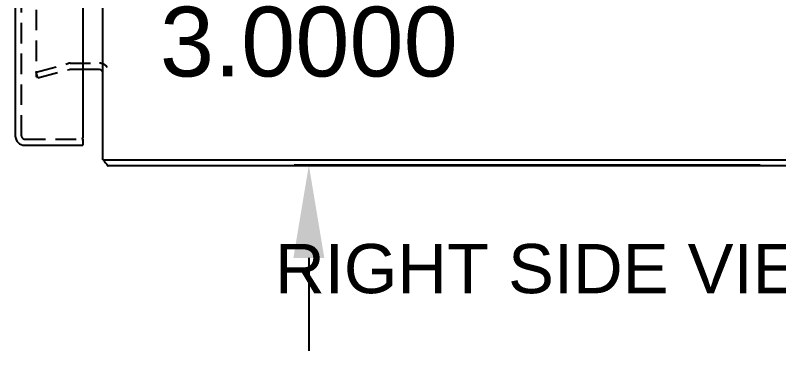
# Model space of a CAD drawing. Header units: inches. Extents: x 0 to 183, y 0 to 117.
# Drawn here: x 79.92 to 89.23, y 29.12 to 33.21 of the extents above; entities that cross this region are included whole.
import ezdxf

# ---------------------------------------------------------------- set-up
doc = ezdxf.new("R2010")
doc.units = ezdxf.units.IN
doc.header["$MEASUREMENT"] = 0
doc.linetypes.add('HIDDEN', pattern=[0.375, 0.25, -0.125])
for name, color, linetype in [('DEFAULT_2', 8, 'HIDDEN'), ('DIMENSIONS', 7, 'Continuous'), ('DOOR_ASSEMBLY', 7, 'Continuous')]:
    doc.layers.add(name, color=color, linetype=linetype)
doc.styles.get("Standard").update_dxf_attribs({"font": 'arial.ttf'})
doc.dimstyles.get("Standard").update_dxf_attribs({"dimtxt": 0.18, "dimasz": 0.18, "dimexe": 0.18, "dimexo": 0.0625, "dimgap": 0.09, "dimtad": 0, "dimtih": 1, "dimtoh": 1, "dimdec": 4, "dimzin": 0, "dimdsep": 46, "dimtxsty": 'Standard', "dimcen": 0.09, "dimadec": 0, "dimazin": 0, "dimtfac": 1, "dimtdec": 4, "dimtofl": 0, "dimtmove": 0, "dimatfit": 3, "dimfxl": 1, "dimtolj": 1, "dimtzin": 0, "dimarcsym": 0})

# ---------------------------------------------------------------- blocks, each defined once
blk = doc.blocks.new('*D47')
at = {"color": 0, "lineweight": -2, "transparency": 16777216}
for p, q in [((83.5, 35.5103), (83.5, 36.6403)), ((89, 34.3803), (83.32, 34.3803)), ((89, 31.3803), (83.32, 31.3803)), ((83.5, 30.2503), (83.5, 29.1203))]:
    blk.add_line(p, q, dxfattribs=at)
at = {"color": 0, "transparency": 16777216}
for points in [[(83.3117, 35.5103), (83.6883, 35.5103), (83.5, 34.3803)], [(83.3117, 30.2503), (83.6883, 30.2503), (83.5, 31.3803)]]:
    blk.add_solid(points, dxfattribs=at)
at = {"layer": 'Defpoints', "color": 0, "transparency": 16777216}
for p in [(89.0625, 34.3803), (83.5, 31.3803), (89.0625, 31.3803)]:
    blk.add_point(p, dxfattribs=at)
at = {"color": 0, "transparency": 16777216, "insert": (83.5, 32.8803), "char_height": 0.85, "attachment_point": 5}
blk.add_mtext('\\A1;3.0000', dxfattribs=at)

msp = doc.modelspace()

# ---------------------------------------------------------------- linework, layer by layer
at = {"color": 3, "linetype": 'Continuous'}
for p, q in [((80.98925, 31.44767), (80.98925, 67.29767)), ((80.94725, 32.54767), (80.74625, 32.54767)), ((80.98925, 31.44767), (92.98925, 31.44767)), ((92.92625, 31.37267), (81.05225, 31.37267))]:
    msp.add_line(p, q, dxfattribs=at)
for points in [[(81.02712, 31.40348), (81.02865, 31.40193), (81.03012, 31.40015), (81.03154, 31.39817), (81.03292, 31.39603), (81.03425, 31.39376), (81.03554, 31.39144)], [(81.03554, 31.39144), (81.03801, 31.38686), (81.03921, 31.38467), (81.0404, 31.3826), (81.04155, 31.38073), (81.04274, 31.37899), (81.04403, 31.37733), (81.04535, 31.37589), (81.04664, 31.37475), (81.04791, 31.37389), (81.04912, 31.37329), (81.05026, 31.37291), (81.05131, 31.37272), (81.05225, 31.37267)]]:
    msp.add_lwpolyline(points, dxfattribs=at)
for centre, radius, start, end in [((80.94725, 32.50567), 0.042, 0, 90), ((81.10625, 31.48967), 0.117, 201.042151, 227.443082)]:
    msp.add_arc(centre, radius, start, end, dxfattribs=at)
at = {"layer": 'DEFAULT_2', "color": 8, "linetype": 'HIDDEN'}
for p, q in [((80.17661, 66.27496), (80.17661, 32.47037)), ((80.17661, 32.5158), (80.56273, 32.61926)), ((80.58861, 32.62267), (80.94725, 32.62267)), ((80.19603, 32.44335), (80.17661, 32.5158)), ((80.19603, 32.44335), (80.58214, 32.54681)), ((80.74625, 32.54767), (80.58861, 32.54767))]:
    msp.add_line(p, q, dxfattribs=at)
for points in [[(80.17661, 32.47037), (80.17671, 32.46834), (80.17701, 32.46635), (80.1775, 32.4644), (80.17817, 32.4625), (80.17903, 32.46069)], [(80.19594, 32.45037), (80.19487, 32.4504), (80.19293, 32.45061), (80.19102, 32.45103), (80.18916, 32.45164), (80.18737, 32.45244), (80.18566, 32.45343), (80.18407, 32.45459), (80.18259, 32.45591), (80.18125, 32.45737), (80.18006, 32.45897), (80.17903, 32.46069)], [(80.20067, 32.45098), (80.19875, 32.45058), (80.19682, 32.45039), (80.19594, 32.45037)]]:
    msp.add_lwpolyline(points, dxfattribs=at)
for centre, radius, start, end in [((80.58861, 32.52267), 0.1, 90, 105), ((80.94725, 32.50567), 0.117, 33.099825, 90), ((80.58861, 32.52267), 0.025, 90, 105)]:
    msp.add_arc(centre, radius, start, end, dxfattribs=at)
at = {"layer": 'DOOR_ASSEMBLY', "color": 3, "linetype": 'Continuous'}
for p, q in [((80.74625, 67.03267), (80.74625, 31.71267)), ((79.92125, 67.00567), (79.92125, 31.73967)), ((80.03825, 31.62267), (80.74625, 31.62267))]:
    msp.add_line(p, q, dxfattribs=at)
at = {"layer": 'DOOR_ASSEMBLY', "color": 8, "linetype": 'HIDDEN'}
for p, q in [((79.99625, 31.73967), (79.99625, 67.00567)), ((80.03825, 31.69767), (80.73125, 31.69767))]:
    msp.add_line(p, q, dxfattribs=at)
at = {"layer": 'DOOR_ASSEMBLY', "color": 7, "linetype": 'Continuous'}
for p, q in [((80.73125, 31.69767), (80.74625, 31.69767)), ((80.74625, 31.69767), (80.74625, 31.62267))]:
    msp.add_line(p, q, dxfattribs=at)
at = {"layer": 'DOOR_ASSEMBLY', "color": 3, "linetype": 'Continuous'}
for centre, radius, start, end in [((80.03825, 31.73967), 0.117, 180, 270), ((80.73125, 31.71267), 0.015, 270, 0)]:
    msp.add_arc(centre, radius, start, end, dxfattribs=at)
at = {"layer": 'DOOR_ASSEMBLY', "color": 8, "linetype": 'HIDDEN'}
msp.add_arc((80.03825, 31.73967), 0.042, 180, 270, dxfattribs=at)

# ---------------------------------------------------------------- texts
at = {"layer": 'DIMENSIONS', "color": 2, "linetype": 'Continuous', "insert": (86.67388, 30.42088), "char_height": 0.6, "width": 7.1553903, "attachment_point": 2, "line_spacing_factor": 0.9}
msp.add_mtext('RIGHT SIDE VIEW', dxfattribs=at)

# ---------------------------------------------------------------- dimensions: what is measured, and where the dimension line sits
at = {"color": 2}
dim = msp.add_linear_dim(base=(83.5, 31.38029), p1=(89.0625, 34.38029), p2=(89.0625, 31.38029), angle=90, dimstyle='Standard', override={"dimtxt": 0.85, "dimasz": 1.13}, dxfattribs=at)
dim.commit()
dim.dimension.update_dxf_attribs({"geometry": '*D47', "text_midpoint": (83.5, 32.88029), "dimtype": 160})

doc.saveas('drawing.dxf')
